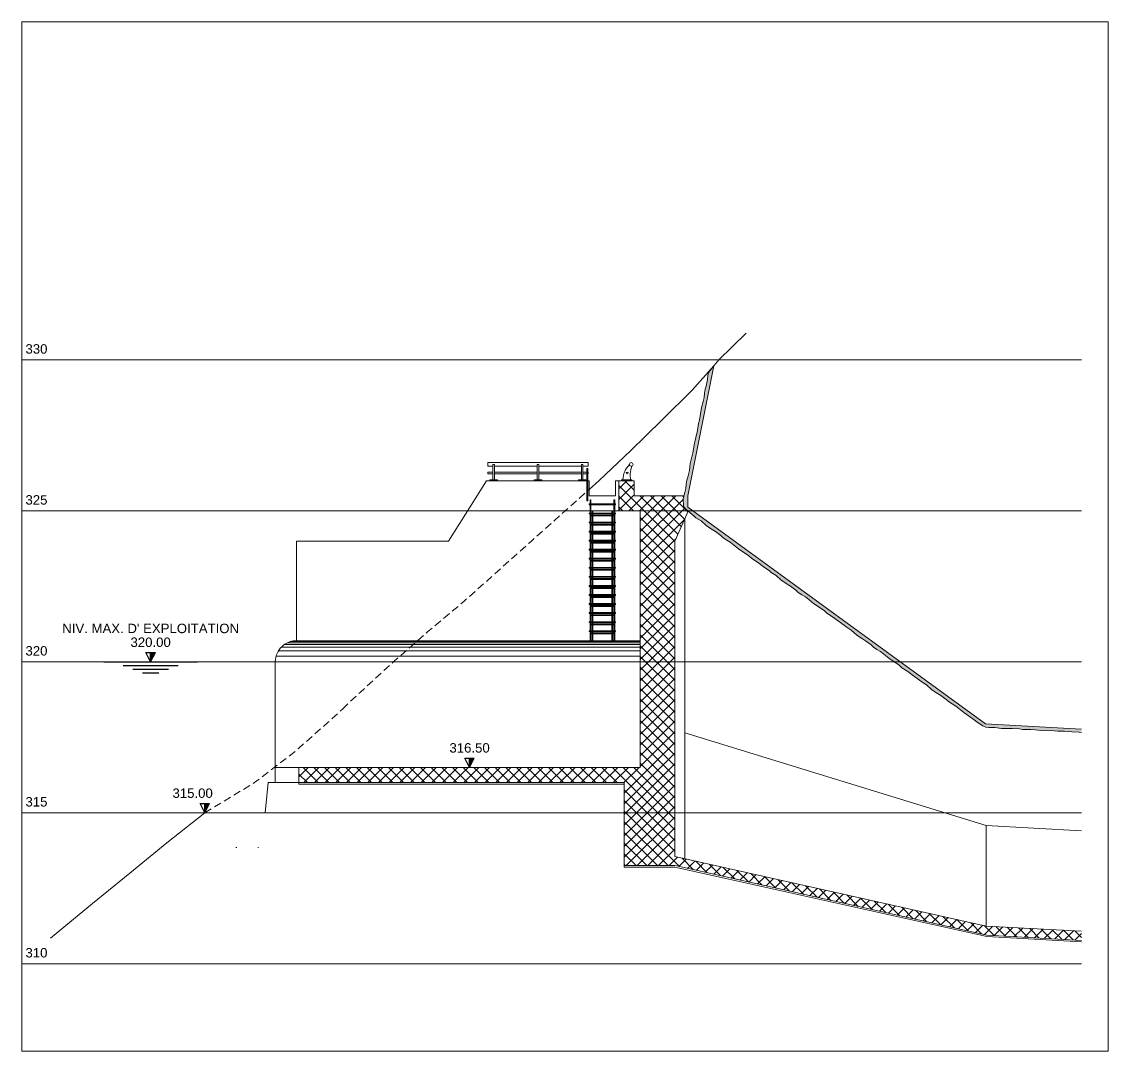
# Model space of a CAD drawing. Extents: x 62300 to 62638, y 108261 to 108784.
# Drawn here: x 62601.9 to 62637.89, y 108261.29 to 108295.39 of the extents above; entities that cross this region are included whole.
import ezdxf
from ezdxf.enums import TextEntityAlignment as Align

# ---------------------------------------------------------------- set-up
doc = ezdxf.new("R2010")
doc.units = 0
doc.header["$MEASUREMENT"] = 0
doc.linetypes.add('TRATTEGGIATA', pattern=[0.75, 0.5, -0.25])
for name, color, linetype in [('coordinate', 2, 'Continuous'), ('DIME', 6, 'Continuous'), ('LIN010CO', 2, 'Continuous'), ('LIN018CO', 6, 'Continuous'), ('LIN025CO', 7, 'Continuous'), ('LIN035CO', 1, 'Continuous'), ('LIN050CO', 3, 'Continuous'), ('TEXT035', 1, 'Continuous'), ('TRATTEGGI', 2, 'Continuous')]:
    doc.layers.add(name, color=color, linetype=linetype)
doc.styles.add('ARIAL', font='arial.ttf')
doc.linetypes.add('ROCCIA', pattern='A,0.25,[130,BERETTA.shx,S=0.1,R=0,X=0,Y=0],-0.2,0.25', length=0.7)
pattern_1 = [(37.5, (36.875, 0), (-0.003149667905, 0.09634118845), [0, -0.076, 0, -0.085, 0, -0.08125]), (7.5, (36.875, 0), (0.08848883526, 0.14110730326), [0, -0.041, 0, -0.0685, 0, -0.02625]), (327.5, (36.8135, 0), (0.15570709309, 0.000282952677), [0, -0.025, 0, -0.09, 0, -0.1175]), (317.5, (36.8135, 0), (0.15030633023, 0.04388377825), [0, -0.0125, 0, -0.059, 0, -0.0675])]

# ---------------------------------------------------------------- blocks, each defined once
blk = doc.blocks.new('LIVELLI1')
at = {"layer": 'LIN018CO'}
blk.add_solid([(0, 0.25), (0, 0), (0.125, 0.25)], dxfattribs=at)
at = {"layer": 'LIN035CO'}
for p, q in [((-0.125, 0.25), (0.125, 0.25)), ((0, 0), (-0.125, 0.25)), ((0, 0), (0, 0.25)), ((0, 0), (0.125, 0.25))]:
    blk.add_line(p, q, dxfattribs=at)
at = {"layer": 'TEXT035', "style": 'ARIAL'}
blk.add_attdef('VALORE', text='', height=0.25, dxfattribs=at).set_placement((0, 0.395), align=Align.CENTER)

msp = doc.modelspace()

# ---------------------------------------------------------------- hatches: boundary and pattern name
at = {"layer": 'LIN025CO', "lineweight": 0}
h = msp.add_hatch(dxfattribs=at)
h.set_pattern_fill('AR-SAND', color=256, scale=0.05, style=0)
h.set_pattern_definition(pattern_1)
h.paths.add_polyline_path([(62624.121, 108279.184), (62623.961, 108279.184), (62624.172, 108279.004), (62624.229, 108278.957), (62624.397, 108278.851), (62624.569, 108278.701), (62624.68, 108278.624), (62624.766, 108278.566), (62624.873, 108278.502), (62625.053, 108278.364), (62625.13, 108278.293), (62625.248, 108278.216), (62625.368, 108278.144), (62625.477, 108278.062), (62625.639, 108277.929), (62625.984, 108277.691), (62626.078, 108277.61), (62626.268, 108277.487), (62626.459, 108277.342), (62626.66, 108277.195), (62626.717, 108277.148), (62626.885, 108277.042), (62627.057, 108276.892), (62627.168, 108276.815), (62627.254, 108276.756), (62627.361, 108276.693), (62627.541, 108276.555), (62627.618, 108276.483), (62627.736, 108276.407), (62627.856, 108276.335), (62627.965, 108276.252), (62628.127, 108276.119), (62628.472, 108275.881), (62628.566, 108275.801), (62628.756, 108275.677), (62628.947, 108275.533), (62629.148, 108275.386), (62629.205, 108275.339), (62629.373, 108275.233), (62629.545, 108275.083), (62629.656, 108275.005), (62629.742, 108274.947), (62629.85, 108274.883), (62630.029, 108274.746), (62630.106, 108274.674), (62630.224, 108274.598), (62630.344, 108274.526), (62630.453, 108274.443), (62630.615, 108274.31), (62630.797, 108274.184), (62630.997, 108274.184)])
h.paths.add_polyline_path([(62624.818, 108283.994), (62624.646, 108283.767), (62624.628, 108283.665), (62624.615, 108283.541), (62624.566, 108283.32), (62624.533, 108283.22), (62624.513, 108283.081), (62624.497, 108282.942), (62624.468, 108282.808), (62624.415, 108282.606), (62624.342, 108282.193), (62624.309, 108282.074), (62624.276, 108281.85), (62624.225, 108281.615), (62624.175, 108281.371), (62624.156, 108281.3), (62624.13, 108281.103), (62624.066, 108280.884), (62624.042, 108280.751), (62624.025, 108280.648), (62624.012, 108280.524), (62623.962, 108280.303), (62623.929, 108280.203), (62623.909, 108280.064), (62623.894, 108279.925), (62623.864, 108279.792), (62623.811, 108279.589), (62623.822, 108279.326), (62623.897, 108279.239), (62623.961, 108279.184), (62624.121, 108279.184), (62623.956, 108279.305), (62623.956, 108279.684)])
h = msp.add_hatch(dxfattribs=at)
h.set_pattern_fill('AR-SAND', color=256, scale=0.05, style=0)
h.set_pattern_definition(pattern_1)
h.paths.add_polyline_path([(62633.816, 108272.134), (62630.997, 108274.184), (62630.797, 108274.184), (62630.96, 108274.072), (62631.054, 108273.991), (62631.244, 108273.868), (62631.436, 108273.724), (62631.636, 108273.576), (62631.693, 108273.529), (62631.861, 108273.423), (62632.034, 108273.273), (62632.144, 108273.196), (62632.23, 108273.138), (62632.338, 108273.074), (62632.518, 108272.936), (62632.595, 108272.865), (62632.712, 108272.788), (62632.832, 108272.716), (62632.941, 108272.634), (62633.103, 108272.501), (62633.448, 108272.263), (62633.542, 108272.182), (62633.732, 108272.059), (62633.828, 108272.025), (62633.927, 108272.01), (62634.126, 108272.013), (62634.352, 108271.981), (62634.487, 108271.976), (62634.591, 108271.974), (62634.715, 108271.979), (62634.941, 108271.961), (62635.045, 108271.943), (62635.185, 108271.943), (62635.325, 108271.948), (62635.461, 108271.937), (62635.669, 108271.914), (62636.089, 108271.902), (62636.211, 108271.885), (62636.438, 108271.885), (62636.677, 108271.868), (62636.926, 108271.854), (62636.999, 108271.845), (62636.999, 108271.957)])
at = {"layer": 'TRATTEGGI', "lineweight": 0}
h = msp.add_hatch(dxfattribs=at)
h.set_pattern_fill('ANSI37', color=256, scale=2, style=0)
h.paths.add_polyline_path([(62623.811, 108279.589), (62623.836, 108279.684), (62622.18, 108279.684), (62622.18, 108280.184), (62621.676, 108280.184), (62621.676, 108279.184), (62622.383, 108279.184), (62623.961, 108279.184), (62623.897, 108279.239), (62623.822, 108279.326)])
h.paths.add_polyline_path([(62623.974, 108279.173), (62623.961, 108279.184), (62622.383, 108279.184), (62622.383, 108274.184), (62623.53, 108274.184), (62623.53, 108278.184)])
h.paths.add_polyline_path([(62623.53, 108274.184), (62622.383, 108274.184), (62622.383, 108270.684), (62611.081, 108270.684), (62611.081, 108270.184), (62621.85, 108270.184), (62621.85, 108270.134), (62621.85, 108269.184), (62623.53, 108269.184)])
h.paths.add_polyline_path([(62623.53, 108269.184), (62621.85, 108269.184), (62621.85, 108267.434), (62623.536, 108267.434), (62633.867, 108265.132), (62636.999, 108264.959), (62636.999, 108265.259), (62633.84, 108265.434), (62623.53, 108267.731)])

# ---------------------------------------------------------------- linework, layer by layer
at = {"layer": 'DIME'}
msp.add_line((62604.622, 108274.184), (62607.715, 108274.184), dxfattribs=at)
at = {"layer": 'LIN010CO', "lineweight": 0}
for p, q in [((62601.898, 108284.184), (62636.999, 108284.184)), ((62601.898, 108279.184), (62621.676, 108279.184)), ((62622.383, 108279.184), (62636.999, 108279.184)), ((62610.596, 108274.759), (62622.383, 108274.759)), ((62610.695, 108274.817), (62622.383, 108274.817)), ((62610.794, 108274.855), (62622.383, 108274.855)), ((62610.889, 108274.877), (62622.383, 108274.877)), ((62610.322, 108274.37), (62622.383, 108274.37)), ((62610.397, 108274.545), (62622.383, 108274.545)), ((62610.497, 108274.674), (62622.383, 108274.674)), ((62601.898, 108274.184), (62610.297, 108274.184)), ((62622.383, 108274.184), (62636.999, 108274.184)), ((62601.898, 108269.184), (62636.999, 108269.184)), ((62601.898, 108264.184), (62636.999, 108264.184))]:
    msp.add_line(p, q, dxfattribs=at)
at = {"layer": 'LIN010CO', "linetype": 'Continuous', "lineweight": 0}
for p, q in [((62617.334, 108280.784), (62620.659, 108280.784)), ((62617.334, 108280.784), (62617.334, 108280.664)), ((62617.334, 108280.664), (62617.503, 108280.664)), ((62617.503, 108280.721), (62617.503, 108280.214)), ((62617.503, 108280.721), (62617.553, 108280.721)), ((62617.553, 108280.721), (62617.553, 108280.214)), ((62617.553, 108280.664), (62618.972, 108280.664)), ((62618.972, 108280.721), (62618.972, 108280.214)), ((62618.972, 108280.721), (62619.022, 108280.721)), ((62619.022, 108280.721), (62619.022, 108280.214)), ((62619.022, 108280.664), (62620.436, 108280.664)), ((62620.436, 108280.721), (62620.436, 108280.214)), ((62620.436, 108280.721), (62620.486, 108280.721)), ((62620.486, 108280.721), (62620.486, 108280.214)), ((62620.486, 108280.664), (62620.659, 108280.664)), ((62620.613, 108280.584), (62620.613, 108279.513)), ((62620.613, 108280.584), (62620.643, 108280.584)), ((62620.643, 108280.584), (62620.643, 108279.513)), ((62620.659, 108280.784), (62620.659, 108280.664)), ((62617.334, 108280.469), (62617.503, 108280.469)), ((62617.334, 108280.469), (62617.334, 108280.409)), ((62617.334, 108280.409), (62617.503, 108280.409)), ((62617.403, 108280.184), (62617.403, 108280.214)), ((62617.653, 108280.214), (62617.403, 108280.214)), ((62617.553, 108280.469), (62618.972, 108280.469)), ((62617.553, 108280.409), (62618.972, 108280.409)), ((62617.653, 108280.184), (62617.653, 108280.214)), ((62618.872, 108280.184), (62618.872, 108280.214)), ((62619.122, 108280.214), (62618.872, 108280.214)), ((62619.022, 108280.469), (62620.436, 108280.469)), ((62619.022, 108280.409), (62620.436, 108280.409)), ((62619.122, 108280.184), (62619.122, 108280.214)), ((62620.336, 108280.184), (62620.336, 108280.214)), ((62620.586, 108280.214), (62620.336, 108280.214)), ((62620.486, 108280.469), (62620.613, 108280.469)), ((62620.486, 108280.409), (62620.613, 108280.409)), ((62620.586, 108280.184), (62620.586, 108280.214)), ((62620.643, 108280.469), (62620.659, 108280.469)), ((62620.643, 108280.409), (62620.659, 108280.409)), ((62620.659, 108280.469), (62620.659, 108280.409)), ((62622.102, 108280.214), (62621.767, 108280.214)), ((62621.767, 108280.184), (62621.767, 108280.214)), ((62622.102, 108280.184), (62622.102, 108280.214)), ((62620.613, 108279.513), (62620.643, 108279.513)), ((62620.693, 108279.414), (62621.568, 108279.414)), ((62620.693, 108279.414), (62620.693, 108279.384)), ((62620.723, 108279.549), (62620.723, 108279.414)), ((62620.723, 108279.549), (62620.753, 108279.549)), ((62620.753, 108279.549), (62620.753, 108279.414)), ((62621.508, 108279.549), (62621.508, 108279.414)), ((62621.538, 108279.549), (62621.508, 108279.549)), ((62621.538, 108279.549), (62621.538, 108279.414)), ((62621.568, 108279.414), (62621.568, 108279.384)), ((62620.693, 108279.384), (62621.568, 108279.384)), ((62620.693, 108279.114), (62620.793, 108279.114)), ((62620.693, 108279.114), (62620.693, 108279.084)), ((62620.693, 108279.084), (62620.793, 108279.084)), ((62620.723, 108279.384), (62620.723, 108279.114)), ((62620.723, 108279.084), (62620.723, 108278.814)), ((62620.753, 108279.384), (62620.753, 108279.114)), ((62620.753, 108279.084), (62620.753, 108278.814)), ((62620.768, 108279.045), (62621.493, 108279.045)), ((62620.768, 108279.045), (62620.768, 108279.015)), ((62620.793, 108279.18), (62620.793, 108279.045)), ((62620.793, 108279.18), (62620.819, 108279.18)), ((62620.819, 108279.18), (62620.819, 108279.045)), ((62620.819, 108279.114), (62621.442, 108279.114)), ((62620.819, 108279.084), (62621.442, 108279.084)), ((62621.442, 108279.18), (62621.442, 108279.045)), ((62621.468, 108279.18), (62621.442, 108279.18)), ((62621.468, 108279.18), (62621.468, 108279.045)), ((62621.468, 108279.114), (62621.567, 108279.114)), ((62621.468, 108279.084), (62621.567, 108279.084)), ((62621.493, 108279.045), (62621.493, 108279.015)), ((62621.508, 108279.384), (62621.508, 108279.114)), ((62621.508, 108279.084), (62621.508, 108278.814)), ((62621.538, 108279.384), (62621.538, 108279.114)), ((62621.538, 108279.084), (62621.538, 108278.814)), ((62621.568, 108279.114), (62621.568, 108279.084)), ((62620.693, 108278.814), (62620.793, 108278.814)), ((62620.693, 108278.814), (62620.693, 108278.784)), ((62620.693, 108278.784), (62620.793, 108278.784)), ((62620.723, 108278.784), (62620.723, 108278.514)), ((62620.753, 108278.784), (62620.753, 108278.514)), ((62620.768, 108279.015), (62621.493, 108279.015)), ((62620.768, 108278.745), (62621.493, 108278.745)), ((62620.768, 108278.745), (62620.768, 108278.715)), ((62620.768, 108278.715), (62621.493, 108278.715)), ((62620.793, 108279.015), (62620.793, 108278.745)), ((62620.793, 108278.715), (62620.793, 108278.445)), ((62620.819, 108279.015), (62620.819, 108278.745)), ((62620.819, 108278.814), (62621.442, 108278.814)), ((62620.819, 108278.784), (62621.442, 108278.784)), ((62620.819, 108278.715), (62620.819, 108278.445)), ((62621.442, 108279.015), (62621.442, 108278.745)), ((62621.442, 108278.715), (62621.442, 108278.445)), ((62621.468, 108279.015), (62621.468, 108278.745)), ((62621.468, 108278.814), (62621.568, 108278.814)), ((62621.468, 108278.814), (62621.567, 108278.814)), ((62621.468, 108278.784), (62621.568, 108278.784)), ((62621.468, 108278.784), (62621.567, 108278.784)), ((62621.468, 108278.715), (62621.468, 108278.445)), ((62621.493, 108278.745), (62621.493, 108278.715)), ((62621.508, 108278.784), (62621.508, 108278.514)), ((62621.538, 108278.784), (62621.538, 108278.514)), ((62621.568, 108278.814), (62621.568, 108278.784)), ((62620.693, 108278.514), (62620.793, 108278.514)), ((62620.693, 108278.514), (62620.693, 108278.484)), ((62620.693, 108278.484), (62620.793, 108278.484)), ((62620.723, 108278.484), (62620.723, 108278.214)), ((62620.753, 108278.484), (62620.753, 108278.214)), ((62620.768, 108278.445), (62621.493, 108278.445)), ((62620.768, 108278.445), (62620.768, 108278.415)), ((62620.768, 108278.415), (62621.493, 108278.415)), ((62620.793, 108278.415), (62620.793, 108278.145)), ((62620.819, 108278.514), (62621.442, 108278.514)), ((62620.819, 108278.484), (62621.442, 108278.484)), ((62620.819, 108278.415), (62620.819, 108278.145)), ((62621.442, 108278.415), (62621.442, 108278.145)), ((62621.468, 108278.514), (62621.568, 108278.514)), ((62621.468, 108278.514), (62621.567, 108278.514)), ((62621.468, 108278.484), (62621.568, 108278.484)), ((62621.468, 108278.484), (62621.567, 108278.484)), ((62621.468, 108278.415), (62621.468, 108278.145)), ((62621.493, 108278.445), (62621.493, 108278.415)), ((62621.508, 108278.484), (62621.508, 108278.214)), ((62621.538, 108278.484), (62621.538, 108278.214)), ((62621.568, 108278.514), (62621.568, 108278.484)), ((62620.693, 108278.214), (62620.793, 108278.214)), ((62620.693, 108278.214), (62620.693, 108278.184)), ((62620.693, 108278.184), (62620.793, 108278.184)), ((62620.723, 108278.184), (62620.723, 108277.914)), ((62620.753, 108278.184), (62620.753, 108277.914)), ((62620.768, 108278.145), (62621.493, 108278.145)), ((62620.768, 108278.145), (62620.768, 108278.115)), ((62620.768, 108278.115), (62621.493, 108278.115)), ((62620.793, 108278.115), (62620.793, 108277.845)), ((62620.819, 108278.214), (62621.442, 108278.214)), ((62620.819, 108278.184), (62621.442, 108278.184)), ((62620.819, 108278.115), (62620.819, 108277.845)), ((62621.442, 108278.115), (62621.442, 108277.845)), ((62621.468, 108278.214), (62621.568, 108278.214)), ((62621.468, 108278.214), (62621.567, 108278.214)), ((62621.468, 108278.184), (62621.568, 108278.184)), ((62621.468, 108278.184), (62621.567, 108278.184)), ((62621.468, 108278.115), (62621.468, 108277.845)), ((62621.493, 108278.145), (62621.493, 108278.115)), ((62621.508, 108278.184), (62621.508, 108277.914)), ((62621.538, 108278.184), (62621.538, 108277.914)), ((62621.568, 108278.214), (62621.568, 108278.184)), ((62620.693, 108277.914), (62620.793, 108277.914)), ((62620.693, 108277.914), (62620.693, 108277.884)), ((62620.693, 108277.884), (62620.793, 108277.884)), ((62620.693, 108277.614), (62620.793, 108277.614)), ((62620.693, 108277.614), (62620.693, 108277.584)), ((62620.723, 108277.884), (62620.723, 108277.614)), ((62620.753, 108277.884), (62620.753, 108277.614)), ((62620.768, 108277.845), (62621.493, 108277.845)), ((62620.768, 108277.845), (62620.768, 108277.815)), ((62620.768, 108277.815), (62621.493, 108277.815)), ((62620.793, 108277.815), (62620.793, 108277.545)), ((62620.819, 108277.914), (62621.442, 108277.914)), ((62620.819, 108277.884), (62621.442, 108277.884)), ((62620.819, 108277.815), (62620.819, 108277.545)), ((62620.819, 108277.614), (62621.442, 108277.614)), ((62621.442, 108277.815), (62621.442, 108277.545)), ((62621.468, 108277.914), (62621.568, 108277.914)), ((62621.468, 108277.914), (62621.567, 108277.914)), ((62621.468, 108277.884), (62621.568, 108277.884)), ((62621.468, 108277.884), (62621.567, 108277.884)), ((62621.468, 108277.815), (62621.468, 108277.545)), ((62621.468, 108277.614), (62621.568, 108277.614)), ((62621.468, 108277.614), (62621.567, 108277.614)), ((62621.493, 108277.845), (62621.493, 108277.815)), ((62621.508, 108277.884), (62621.508, 108277.614)), ((62621.538, 108277.884), (62621.538, 108277.614)), ((62621.568, 108277.914), (62621.568, 108277.884)), ((62621.568, 108277.614), (62621.568, 108277.584)), ((62620.693, 108277.584), (62620.793, 108277.584)), ((62620.693, 108277.314), (62620.793, 108277.314)), ((62620.693, 108277.314), (62620.693, 108277.284)), ((62620.693, 108277.284), (62620.793, 108277.284)), ((62620.723, 108277.584), (62620.723, 108277.314)), ((62620.723, 108277.284), (62620.723, 108277.014)), ((62620.753, 108277.584), (62620.753, 108277.314)), ((62620.753, 108277.284), (62620.753, 108277.014)), ((62620.768, 108277.545), (62621.493, 108277.545)), ((62620.768, 108277.545), (62620.768, 108277.515)), ((62620.768, 108277.515), (62621.493, 108277.515)), ((62620.768, 108277.245), (62621.493, 108277.245)), ((62620.768, 108277.245), (62620.768, 108277.215)), ((62620.793, 108277.515), (62620.793, 108277.245)), ((62620.819, 108277.584), (62621.442, 108277.584)), ((62620.819, 108277.515), (62620.819, 108277.245)), ((62620.819, 108277.314), (62621.442, 108277.314)), ((62620.819, 108277.284), (62621.442, 108277.284)), ((62621.442, 108277.515), (62621.442, 108277.245)), ((62621.468, 108277.584), (62621.568, 108277.584)), ((62621.468, 108277.584), (62621.567, 108277.584)), ((62621.468, 108277.515), (62621.468, 108277.245)), ((62621.468, 108277.314), (62621.568, 108277.314)), ((62621.468, 108277.314), (62621.567, 108277.314)), ((62621.468, 108277.284), (62621.567, 108277.284)), ((62621.493, 108277.545), (62621.493, 108277.515)), ((62621.493, 108277.245), (62621.493, 108277.215)), ((62621.508, 108277.584), (62621.508, 108277.314)), ((62621.508, 108277.284), (62621.508, 108277.014)), ((62621.508, 108277.284), (62621.568, 108277.284)), ((62621.538, 108277.584), (62621.538, 108277.314)), ((62621.538, 108277.284), (62621.538, 108277.014)), ((62621.568, 108277.314), (62621.568, 108277.284)), ((62620.693, 108277.014), (62620.793, 108277.014)), ((62620.693, 108277.014), (62620.693, 108276.984)), ((62620.693, 108276.984), (62620.793, 108276.984)), ((62620.723, 108276.984), (62620.723, 108276.714)), ((62620.753, 108276.984), (62620.753, 108276.714)), ((62620.768, 108277.215), (62621.493, 108277.215)), ((62620.768, 108276.945), (62621.493, 108276.945)), ((62620.768, 108276.945), (62620.768, 108276.915)), ((62620.768, 108276.915), (62621.493, 108276.915)), ((62620.793, 108277.215), (62620.793, 108276.945)), ((62620.793, 108276.915), (62620.793, 108276.645)), ((62620.819, 108277.215), (62620.819, 108276.945)), ((62620.819, 108277.014), (62621.442, 108277.014)), ((62620.819, 108276.984), (62621.442, 108276.984)), ((62620.819, 108276.915), (62620.819, 108276.645)), ((62621.442, 108277.215), (62621.442, 108276.945)), ((62621.442, 108276.915), (62621.442, 108276.645)), ((62621.468, 108277.215), (62621.468, 108276.945)), ((62621.468, 108277.014), (62621.568, 108277.014)), ((62621.468, 108277.014), (62621.567, 108277.014)), ((62621.468, 108276.984), (62621.568, 108276.984)), ((62621.468, 108276.984), (62621.567, 108276.984)), ((62621.468, 108276.915), (62621.468, 108276.645)), ((62621.493, 108276.945), (62621.493, 108276.915)), ((62621.508, 108276.984), (62621.508, 108276.714)), ((62621.538, 108276.984), (62621.538, 108276.714)), ((62621.568, 108277.014), (62621.568, 108276.984)), ((62620.693, 108276.714), (62620.793, 108276.714)), ((62620.693, 108276.714), (62620.693, 108276.684)), ((62620.693, 108276.684), (62620.793, 108276.684)), ((62620.723, 108276.684), (62620.723, 108276.414)), ((62620.753, 108276.684), (62620.753, 108276.414)), ((62620.768, 108276.645), (62621.493, 108276.645)), ((62620.768, 108276.645), (62620.768, 108276.615)), ((62620.768, 108276.615), (62621.493, 108276.615)), ((62620.793, 108276.615), (62620.793, 108276.345)), ((62620.819, 108276.714), (62621.442, 108276.714)), ((62620.819, 108276.684), (62621.442, 108276.684)), ((62620.819, 108276.615), (62620.819, 108276.345)), ((62621.442, 108276.615), (62621.442, 108276.345)), ((62621.468, 108276.714), (62621.568, 108276.714)), ((62621.468, 108276.714), (62621.567, 108276.714)), ((62621.468, 108276.684), (62621.568, 108276.684)), ((62621.468, 108276.684), (62621.567, 108276.684)), ((62621.468, 108276.615), (62621.468, 108276.345)), ((62621.493, 108276.645), (62621.493, 108276.615)), ((62621.508, 108276.684), (62621.508, 108276.414)), ((62621.538, 108276.684), (62621.538, 108276.414)), ((62621.568, 108276.714), (62621.568, 108276.684)), ((62620.693, 108276.414), (62620.793, 108276.414)), ((62620.693, 108276.414), (62620.693, 108276.384)), ((62620.693, 108276.384), (62620.793, 108276.384)), ((62620.723, 108276.384), (62620.723, 108276.114)), ((62620.753, 108276.384), (62620.753, 108276.114)), ((62620.768, 108276.345), (62621.493, 108276.345)), ((62620.768, 108276.345), (62620.768, 108276.315)), ((62620.768, 108276.315), (62621.493, 108276.315)), ((62620.793, 108276.315), (62620.793, 108276.045)), ((62620.819, 108276.414), (62621.442, 108276.414)), ((62620.819, 108276.384), (62621.442, 108276.384)), ((62620.819, 108276.315), (62620.819, 108276.045)), ((62621.442, 108276.315), (62621.442, 108276.045)), ((62621.468, 108276.414), (62621.568, 108276.414)), ((62621.468, 108276.414), (62621.567, 108276.414)), ((62621.468, 108276.384), (62621.568, 108276.384)), ((62621.468, 108276.384), (62621.567, 108276.384)), ((62621.468, 108276.315), (62621.468, 108276.045)), ((62621.493, 108276.345), (62621.493, 108276.315)), ((62621.508, 108276.384), (62621.508, 108276.114)), ((62621.538, 108276.384), (62621.538, 108276.114)), ((62621.568, 108276.414), (62621.568, 108276.384)), ((62620.693, 108276.114), (62620.793, 108276.114)), ((62620.693, 108276.114), (62620.693, 108276.084)), ((62620.693, 108276.084), (62620.793, 108276.084)), ((62620.693, 108275.814), (62620.793, 108275.814)), ((62620.693, 108275.814), (62620.693, 108275.784)), ((62620.723, 108276.084), (62620.723, 108275.814)), ((62620.753, 108276.084), (62620.753, 108275.814)), ((62620.768, 108276.045), (62621.493, 108276.045)), ((62620.768, 108276.045), (62620.768, 108276.015)), ((62620.768, 108276.015), (62621.493, 108276.015)), ((62620.793, 108276.015), (62620.793, 108275.745)), ((62620.819, 108276.114), (62621.442, 108276.114)), ((62620.819, 108276.084), (62621.442, 108276.084)), ((62620.819, 108276.015), (62620.819, 108275.745)), ((62620.819, 108275.814), (62621.442, 108275.814)), ((62621.442, 108276.015), (62621.442, 108275.745)), ((62621.468, 108276.114), (62621.568, 108276.114)), ((62621.468, 108276.114), (62621.567, 108276.114)), ((62621.468, 108276.084), (62621.568, 108276.084)), ((62621.468, 108276.084), (62621.567, 108276.084)), ((62621.468, 108276.015), (62621.468, 108275.745)), ((62621.468, 108275.814), (62621.568, 108275.814)), ((62621.468, 108275.814), (62621.567, 108275.814)), ((62621.493, 108276.045), (62621.493, 108276.015)), ((62621.508, 108276.084), (62621.508, 108275.814)), ((62621.538, 108276.084), (62621.538, 108275.814)), ((62621.568, 108276.114), (62621.568, 108276.084)), ((62621.568, 108275.814), (62621.568, 108275.784)), ((62620.693, 108275.784), (62620.793, 108275.784)), ((62620.693, 108275.514), (62620.793, 108275.514)), ((62620.693, 108275.514), (62620.693, 108275.484)), ((62620.693, 108275.484), (62620.793, 108275.484)), ((62620.723, 108275.784), (62620.723, 108275.514)), ((62620.723, 108275.484), (62620.723, 108275.214)), ((62620.753, 108275.784), (62620.753, 108275.514)), ((62620.753, 108275.484), (62620.753, 108275.214)), ((62620.768, 108275.745), (62621.493, 108275.745)), ((62620.768, 108275.745), (62620.768, 108275.715)), ((62620.768, 108275.715), (62621.493, 108275.715)), ((62620.768, 108275.445), (62621.493, 108275.445)), ((62620.768, 108275.445), (62620.768, 108275.415)), ((62620.793, 108275.715), (62620.793, 108275.445)), ((62620.819, 108275.784), (62621.442, 108275.784)), ((62620.819, 108275.715), (62620.819, 108275.445)), ((62620.819, 108275.514), (62621.442, 108275.514)), ((62620.819, 108275.484), (62621.442, 108275.484)), ((62621.442, 108275.715), (62621.442, 108275.445)), ((62621.468, 108275.784), (62621.568, 108275.784)), ((62621.468, 108275.784), (62621.567, 108275.784)), ((62621.468, 108275.715), (62621.468, 108275.445)), ((62621.468, 108275.514), (62621.568, 108275.514)), ((62621.468, 108275.514), (62621.567, 108275.514)), ((62621.468, 108275.484), (62621.568, 108275.484)), ((62621.468, 108275.484), (62621.567, 108275.484)), ((62621.493, 108275.745), (62621.493, 108275.715)), ((62621.493, 108275.445), (62621.493, 108275.415)), ((62621.508, 108275.784), (62621.508, 108275.514)), ((62621.508, 108275.484), (62621.508, 108275.214)), ((62621.538, 108275.784), (62621.538, 108275.514)), ((62621.538, 108275.484), (62621.538, 108275.214)), ((62621.568, 108275.514), (62621.568, 108275.484)), ((62620.693, 108275.214), (62620.793, 108275.214)), ((62620.693, 108275.214), (62620.693, 108275.184)), ((62620.693, 108275.184), (62620.793, 108275.184)), ((62620.723, 108275.184), (62620.723, 108274.884)), ((62620.753, 108275.184), (62620.753, 108274.884)), ((62620.768, 108275.415), (62621.493, 108275.415)), ((62620.768, 108275.145), (62621.493, 108275.145)), ((62620.768, 108275.145), (62620.768, 108275.115)), ((62620.768, 108275.115), (62621.493, 108275.115)), ((62620.793, 108275.415), (62620.793, 108275.145)), ((62620.793, 108275.115), (62620.793, 108274.884)), ((62620.819, 108275.415), (62620.819, 108275.145)), ((62620.819, 108275.214), (62621.442, 108275.214)), ((62620.819, 108275.184), (62621.442, 108275.184)), ((62620.819, 108275.115), (62620.819, 108274.884)), ((62621.442, 108275.415), (62621.442, 108275.145)), ((62621.442, 108275.115), (62621.442, 108274.884)), ((62621.468, 108275.415), (62621.468, 108275.145)), ((62621.468, 108275.214), (62621.568, 108275.214)), ((62621.468, 108275.214), (62621.567, 108275.214)), ((62621.468, 108275.184), (62621.568, 108275.184)), ((62621.468, 108275.184), (62621.567, 108275.184)), ((62621.468, 108275.115), (62621.468, 108274.884)), ((62621.493, 108275.145), (62621.493, 108275.115)), ((62621.508, 108275.184), (62621.508, 108274.884)), ((62621.538, 108275.184), (62621.538, 108274.884)), ((62621.568, 108275.214), (62621.568, 108275.184))]:
    msp.add_line(p, q, dxfattribs=at)
at = {"layer": 'LIN010CO'}
for p, q in [((62605.258, 108274.065), (62607.079, 108274.065)), ((62605.577, 108273.945), (62606.762, 108273.945)), ((62605.895, 108273.825), (62606.444, 108273.825))]:
    msp.add_line(p, q, dxfattribs=at)
at = {"layer": 'LIN010CO', "linetype": 'TRATTEGGIATA', "lineweight": 0, "ltscale": 0.5, "flags": 128}
for points in [[(62618.405, 108277.849), (62618.78, 108278.184), (62619.898, 108279.184), (62620.693, 108279.896)], [(62612.518, 108272.62), (62613.121, 108273.184), (62614.214, 108274.184), (62615.352, 108275.184), (62616.542, 108276.184), (62617.662, 108277.184), (62618.405, 108277.849)], [(62607.959, 108269.184), (62609.61, 108270.184), (62610.912, 108271.184), (62611.073, 108271.325), (62612.052, 108272.184), (62612.518, 108272.62)]]:
    msp.add_lwpolyline(points, dxfattribs=at)
at = {"layer": 'LIN010CO', "linetype": 'Continuous', "lineweight": 0}
for centre, radius in [((62622.086, 108280.724), 0.06), ((62621.953, 108280.439), 0.03)]:
    msp.add_circle(centre, radius, dxfattribs=at)
for centre, radius, start, end in [((62622.564, 108280.192), 0.754, 135.4975, 178.3244), ((62622.988, 108280.368), 0.936, 161.4171, 177.4856), ((62622.988, 108280.368), 0.936, 177.4856, 189.4702)]:
    msp.add_arc(centre, radius, start, end, dxfattribs=at)
at = {"layer": 'LIN018CO', "lineweight": 0}
for p, q in [((62637.886, 108295.386), (62601.898, 108295.386)), ((62601.898, 108295.386), (62601.898, 108261.285)), ((62637.886, 108295.386), (62637.886, 108261.285)), ((62601.898, 108261.285), (62637.886, 108261.285))]:
    msp.add_line(p, q, dxfattribs=at)
at = {"layer": 'LIN018CO', "lineweight": 0, "ltscale": 0.5, "flags": 128}
msp.add_lwpolyline([(62620.693, 108279.896), (62621.015, 108280.184), (62622.068, 108281.184), (62623.095, 108282.184), (62624.099, 108283.184), (62624.818, 108283.994)], dxfattribs=at)
at = {"layer": 'LIN018CO', "lineweight": 0, "flags": 128}
for points in [[(62624.818, 108283.994), (62624.646, 108283.767), (62624.646, 108283.767), (62624.646, 108283.767), (62624.628, 108283.665), (62624.615, 108283.541), (62624.566, 108283.32), (62624.533, 108283.22), (62624.513, 108283.081), (62624.497, 108282.942), (62624.468, 108282.808), (62624.415, 108282.606), (62624.342, 108282.193), (62624.309, 108282.074), (62624.276, 108281.85), (62624.225, 108281.615), (62624.175, 108281.371), (62624.156, 108281.3)], [(62624.156, 108281.3), (62624.13, 108281.103), (62624.066, 108280.884), (62624.042, 108280.751), (62624.025, 108280.648), (62624.012, 108280.524), (62623.962, 108280.303), (62623.929, 108280.203), (62623.909, 108280.064), (62623.894, 108279.925), (62623.864, 108279.792), (62623.811, 108279.589), (62623.822, 108279.326)], [(62623.822, 108279.326), (62623.822, 108279.326), (62623.897, 108279.239), (62624.172, 108279.004), (62624.229, 108278.957)], [(62624.229, 108278.957), (62624.397, 108278.851), (62624.569, 108278.701), (62624.68, 108278.624), (62624.766, 108278.566), (62624.873, 108278.502), (62625.053, 108278.364), (62625.13, 108278.293), (62625.248, 108278.216), (62625.368, 108278.144), (62625.477, 108278.062), (62625.639, 108277.929), (62625.984, 108277.691), (62626.078, 108277.61), (62626.268, 108277.487), (62626.459, 108277.342), (62626.66, 108277.195), (62626.717, 108277.148)], [(62626.717, 108277.148), (62626.885, 108277.042), (62627.057, 108276.892), (62627.168, 108276.815), (62627.254, 108276.756), (62627.361, 108276.693), (62627.541, 108276.555), (62627.618, 108276.483), (62627.736, 108276.407), (62627.856, 108276.335), (62627.965, 108276.252), (62628.127, 108276.119), (62628.472, 108275.881), (62628.566, 108275.801), (62628.756, 108275.677), (62628.947, 108275.533), (62629.148, 108275.386), (62629.205, 108275.339)], [(62629.205, 108275.339), (62629.373, 108275.233), (62629.545, 108275.083), (62629.656, 108275.005), (62629.742, 108274.947), (62629.85, 108274.883), (62630.029, 108274.746), (62630.106, 108274.674), (62630.224, 108274.598), (62630.344, 108274.526), (62630.453, 108274.443), (62630.615, 108274.31), (62630.96, 108274.072), (62631.054, 108273.991), (62631.244, 108273.868), (62631.436, 108273.724), (62631.636, 108273.576), (62631.693, 108273.529)], [(62631.693, 108273.529), (62631.861, 108273.423), (62632.034, 108273.273), (62632.144, 108273.196), (62632.23, 108273.138), (62632.338, 108273.074), (62632.518, 108272.936), (62632.595, 108272.865), (62632.712, 108272.788), (62632.832, 108272.716), (62632.941, 108272.634), (62633.103, 108272.501), (62633.448, 108272.263), (62633.542, 108272.182), (62633.732, 108272.059), (62633.732, 108272.059), (62633.828, 108272.025), (62633.927, 108272.01)], [(62633.927, 108272.01), (62634.126, 108272.013), (62634.352, 108271.981), (62634.487, 108271.976), (62634.591, 108271.974), (62634.715, 108271.979), (62634.941, 108271.961), (62635.045, 108271.943), (62635.185, 108271.943), (62635.325, 108271.948), (62635.461, 108271.937), (62635.669, 108271.914), (62636.089, 108271.902), (62636.211, 108271.885), (62636.438, 108271.885), (62636.677, 108271.868), (62636.926, 108271.854), (62636.999, 108271.845)]]:
    msp.add_lwpolyline(points, dxfattribs=at)
at = {"layer": 'LIN025CO', "lineweight": 0}
for p, q in [((62616.034, 108278.184), (62617.296, 108280.184)), ((62617.296, 108280.184), (62620.693, 108280.184)), ((62620.693, 108280.184), (62620.693, 108279.684)), ((62621.568, 108280.184), (62621.568, 108279.684)), ((62621.568, 108280.184), (62621.676, 108280.184)), ((62620.693, 108279.684), (62621.568, 108279.684)), ((62623.859, 108278.916), (62623.859, 108267.658)), ((62610.997, 108278.184), (62610.997, 108274.886)), ((62610.997, 108278.184), (62616.034, 108278.184)), ((62611.044, 108274.884), (62622.383, 108274.884)), ((62610.297, 108274.184), (62610.297, 108270.184)), ((62610.297, 108274.184), (62622.383, 108274.184)), ((62623.859, 108271.829), (62633.84, 108268.759)), ((62611.081, 108270.684), (62610.297, 108270.684)), ((62636.999, 108268.584), (62633.84, 108268.759)), ((62633.84, 108268.759), (62633.84, 108265.434))]:
    msp.add_line(p, q, dxfattribs=at)
msp.add_arc((62610.999, 108274.183), 0.702, 86.3002, 179.9156, dxfattribs=at)
at = {"layer": 'LIN035CO', "lineweight": 0}
for p, q in [((62611.081, 108270.184), (62621.85, 108270.184)), ((62621.85, 108270.134), (62621.85, 108270.184)), ((62623.536, 108267.434), (62621.85, 108267.434)), ((62633.867, 108265.132), (62623.536, 108267.434)), ((62633.867, 108265.132), (62636.999, 108264.959))]:
    msp.add_line(p, q, dxfattribs=at)
at = {"layer": 'LIN050CO', "linetype": 'ROCCIA', "lineweight": 0}
for p, q in [((62623.956, 108279.684), (62624.818, 108283.994)), ((62623.956, 108279.305), (62623.956, 108279.684)), ((62633.816, 108272.134), (62623.956, 108279.305)), ((62611.081, 108270.134), (62621.85, 108270.134)), ((62621.85, 108270.134), (62621.85, 108267.384)), ((62621.85, 108267.384), (62623.53, 108267.384)), ((62623.53, 108267.384), (62633.86, 108265.083)), ((62633.86, 108265.083), (62636.999, 108264.909))]:
    msp.add_line(p, q, dxfattribs=at)
at = {"layer": 'LIN050CO', "lineweight": 0}
for p, q in [((62621.676, 108280.184), (62621.676, 108279.184)), ((62621.676, 108280.184), (62622.18, 108280.184)), ((62622.18, 108280.184), (62622.18, 108279.684)), ((62623.836, 108279.684), (62622.18, 108279.684)), ((62621.676, 108279.184), (62622.383, 108279.184)), ((62622.383, 108279.184), (62622.383, 108270.684)), ((62623.53, 108278.184), (62623.974, 108279.173)), ((62623.53, 108278.184), (62623.53, 108267.731)), ((62611.081, 108270.134), (62611.081, 108270.684)), ((62611.081, 108270.684), (62622.383, 108270.684)), ((62608.992, 108268.033), (62609.018, 108268.033)), ((62609.719, 108268.033), (62609.745, 108268.033)), ((62633.84, 108265.434), (62623.53, 108267.731)), ((62633.84, 108265.434), (62623.53, 108267.731)), ((62633.84, 108265.434), (62636.999, 108265.259))]:
    msp.add_line(p, q, dxfattribs=at)
at = {"layer": 'LIN050CO', "linetype": 'ROCCIA', "lineweight": 0, "flags": 128}
for points in [[(62624.818, 108283.994), (62624.986, 108284.184), (62625.891, 108285.069)], [(62636.999, 108271.957), (62633.816, 108272.134)], [(62602.855, 108265.035), (62603.037, 108265.184), (62604.246, 108266.184), (62605.476, 108267.184), (62606.699, 108268.184), (62607.959, 108269.184)]]:
    msp.add_lwpolyline(points, dxfattribs=at)
at = {"layer": 'LIN050CO', "linetype": 'ROCCIA', "lineweight": 0, "ltscale": 0.8, "flags": 128}
msp.add_lwpolyline([(62607.959, 108269.184), (62609.959, 108269.184), (62610.059, 108270.184), (62611.081, 108270.184), (62611.081, 108270.184)], dxfattribs=at)

# ---------------------------------------------------------------- block references
at = {"xscale": 1.25, "yscale": 1.25, "zscale": 1.25}
for p, values in [((62606.168, 108274.184), {'VALORE': '320.00'}), ((62616.732, 108270.684), {'VALORE': '316.50'})]:
    msp.add_blockref('LIVELLI1', p, dxfattribs=at).add_auto_attribs(values)
ref = msp.add_blockref('LIVELLI1', (62607.959, 108269.184), dxfattribs=dict(xscale=1.25, yscale=1.25, zscale=1.25))
ref.add_attrib('VALORE', '315.00', dxfattribs={"layer": 'TEXT035', "height": 0.3125, "style": 'ARIAL'}).set_placement((62607.559, 108269.678), align=Align.CENTER)

# ---------------------------------------------------------------- texts
at = {"layer": 'coordinate', "color": 1, "style": 'ARIAL'}
for s, p in [('330', (62602.75, 108284.392)), ('325', (62602.75, 108279.392)), ('320', (62602.75, 108274.392)), ('315', (62602.75, 108269.392)), ('310', (62602.75, 108264.392))]:
    msp.add_text(s, height=0.3125, dxfattribs=at).set_placement(p, align=Align.RIGHT)
msp.add_text("NIV. MAX. D' EXPLOITATION", height=0.3125, dxfattribs=at).set_placement((62606.168, 108275.291), align=Align.MIDDLE)

doc.saveas('drawing.dxf')
